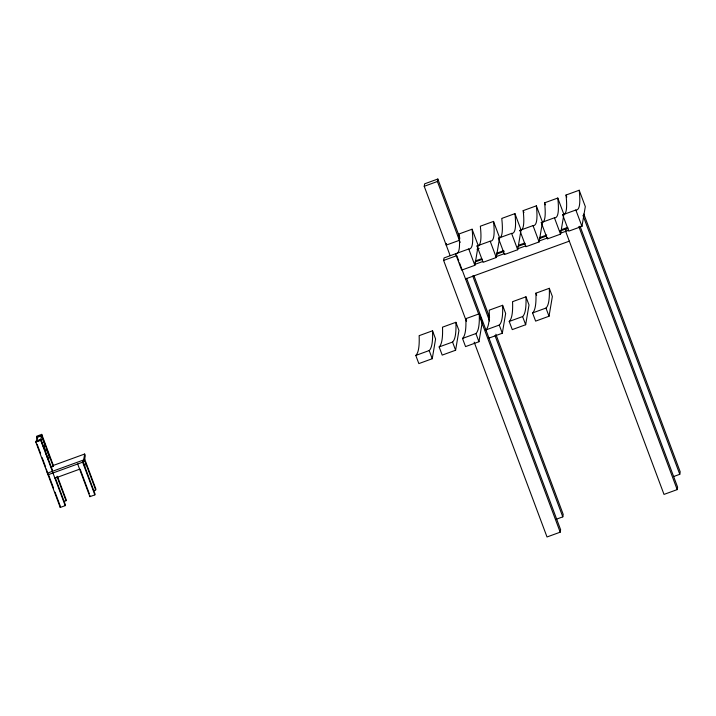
<?xml version="1.0" encoding="UTF-8"?>
<svg xmlns="http://www.w3.org/2000/svg" width="716" height="716" viewBox="0 0 716 716"><rect width="100%" height="100%" fill="white"/><g stroke="black" fill="none" stroke-linecap="round" stroke-linejoin="round"><path stroke-width="1.07" d="M55.454 478.216L65.344 504.673L65.183 505.657L60.233 507.456L35.8 442.103L35.97 441.11L40.91 439.311L52.519 470.358L52.349 471.343M37.411 439.23L36.802 436.169L41.743 434.37L53.351 465.418L53.19 466.411L51.212 467.127M65.183 505.657L40.74 440.304L41.456 435.811L37.089 437.395L36.4 441.45L39.89 440.179M53.19 466.411L41.582 435.364L41.743 434.37M44.195 449.022L44.875 444.976L41.456 435.811M48.428 460.352L49.118 456.307L46.137 448.35L45.457 452.396L48.053 459.359M48.187 473.795L48.017 474.78L84.264 461.587L85.276 455.662L84.658 454.025L52.554 465.713M60.233 507.456L60.404 506.472L55.06 492.169M64.037 501.442L66.015 500.717L66.185 499.732L57.432 476.328M82.788 461.202L82.617 462.187L94.834 494.872L89.894 496.662L77.677 463.986M84.264 461.587L83.656 459.958L84.658 454.025M84.73 466.402L85.401 462.455L95.676 489.932L93.698 490.648M89.894 496.662L90.064 495.678M94.834 494.872L95.004 493.879L82.788 461.202M95.676 489.932L95.846 488.938L84.39 458.303M450.131 255.585L424.221 186.294L424.642 183.824L437.825 179.027L459.43 236.817M460.182 242.411L437.404 181.497L437.825 179.027M466.34 321.18L443.616 260.427L444.036 257.957L468.747 248.971A450.104 31.934 70 0 0 472.095 229.21L458.911 234.007A450.104 31.934 70 0 1 455.564 253.768L461.677 270.111L474.86 265.314L478.02 246.653M446.489 243.467L446.211 245.114L459.395 240.316L459.815 237.846M432.249 358.725L435.588 338.963L432.536 330.792L419.137 335.67A748.077 53.073 70 0 1 415.79 355.431L418.842 363.603L432.249 358.725L429.188 350.554A748.077 53.073 70 0 0 432.536 330.792M455.6 350.231L458.947 330.47L455.895 322.298L442.497 327.176A748.077 53.073 70 0 1 439.15 346.929L442.202 355.1L455.6 350.231L452.548 342.06A748.077 53.073 70 0 0 455.895 322.298M478.95 341.729L482.298 321.967L479.246 313.805L465.848 318.674A748.077 53.073 70 0 1 462.5 338.435L465.552 346.607L478.95 341.729L475.898 333.558A748.077 53.073 70 0 0 479.246 313.805M499.625 237.757L493.521 221.423L480.338 226.211A450.104 31.934 70 0 1 476.99 245.973L483.094 262.316L496.278 257.518L499.437 238.858M488.912 338.113L502.31 333.235L505.657 313.474L502.605 305.302L489.198 310.18A748.077 53.073 70 0 1 485.86 329.942L499.258 325.064A748.077 53.073 70 0 0 502.605 305.302M521.051 229.961L514.938 213.628L501.755 218.425A450.104 31.934 70 0 1 498.408 238.186L504.52 254.52L517.704 249.723L520.863 231.062M542.468 222.175L536.356 205.832L523.181 210.629A450.104 31.934 70 0 1 519.834 230.391L525.938 246.725L539.121 241.927L542.28 223.267M525.66 324.733L529.008 304.98L525.956 296.809L512.558 301.678A748.077 53.073 70 0 1 509.21 321.439L512.262 329.611L525.66 324.733L522.608 316.57A748.077 53.073 70 0 0 525.956 296.809M557.782 198.037A450.104 31.934 70 0 1 554.435 217.798L541.251 222.595L547.364 238.938L560.538 234.141L563.886 214.379L557.782 198.037L544.599 202.834A450.104 31.934 70 0 1 542.871 222.166M549.02 316.239L552.367 296.478L549.306 288.306L535.908 293.184A748.077 53.073 70 0 1 532.57 312.946L535.622 321.117L549.02 316.239L545.968 308.068A748.077 53.073 70 0 0 549.306 288.306M566.07 228.878L565.649 231.349L664.009 494.407L677.193 489.61L677.605 487.148L580.032 226.175M579.199 190.241A450.104 31.934 70 0 1 575.852 210.003L562.669 214.8L568.781 231.143L581.965 226.346L585.312 206.584L579.199 190.241L566.016 195.038A450.104 31.934 70 0 1 564.298 214.37M474.171 342.132L547.015 536.973L560.198 532.176L560.619 529.706L466.617 278.3M555.697 519.449L562.794 516.862L563.206 514.392L495.848 334.22M673.693 476.516L679.779 474.296L680.2 471.826L583.8 213.994M424.221 186.294L437.404 181.497M476.99 245.973L490.174 241.176A450.104 31.934 70 0 0 493.521 221.423M498.408 238.186L511.591 233.389A450.104 31.934 70 0 0 514.938 213.628M519.834 230.391L533.017 225.594A450.104 31.934 70 0 0 536.356 205.832M443.616 260.427L456.799 255.63L458.759 260.866M477.017 249.231L479.12 248.461M475.442 260.937L481.734 258.646M496.412 253.312L503.751 250.636M518.438 245.293L524.73 243.01M539.408 237.667L546.747 235M561.425 229.657L567.716 227.366M474.842 262.074L482.181 259.398M496.868 254.064L504.207 251.388M517.838 246.429L525.177 243.762M539.855 238.419L546.147 236.128M559.778 231.17L568.101 228.144M474.431 264.544L482.817 261.492M495.4 256.91L504.834 253.482M517.417 248.9L525.804 245.848M538.387 241.274L547.83 237.837M560.413 233.264L568.692 230.248M465.507 278.927L569.318 241.158M36.632 437.163L41.582 435.364M35.8 442.103L40.74 440.304M83.656 459.958L47.408 473.142L46.415 469.052M54.908 478.19L79.619 469.195M415.79 355.431L429.188 350.554M439.15 346.929L452.548 342.06M462.5 338.435L475.898 333.558M509.21 321.439L522.608 316.57M532.57 312.946L545.968 308.068M582.985 215.418L679.779 474.296M575.852 210.003L581.965 226.346M578.832 226.56L677.193 489.61M566.016 195.038L566.786 197.088M554.435 217.798L560.538 234.141M544.599 202.834L545.359 204.874M533.017 225.594L539.121 241.927M523.181 210.629L523.942 212.67M535.908 293.184L536.678 295.225M511.591 233.389L517.704 249.723M490.174 241.176L496.278 257.518M472.095 229.21L478.207 245.552M499.258 325.064L502.31 333.235M468.747 248.971L474.86 265.314M473.911 275.562L489.583 317.457M472.712 275.929L489.556 320.974M495.033 335.643L562.794 516.862M459.547 262.96L478.736 314.297M479.908 317.439L560.198 532.176M465.848 318.674L466.608 320.714M80.174 469.222L89.303 493.646M56.886 476.301L66.015 500.717M40.767 439.857L43.81 448.001M37.125 444.215L40.606 453.532M42.154 457.667L45.636 466.984M48.563 474.815L53.53 488.088M542.11 222.524A450.104 31.934 70 0 1 541.251 222.595M563.537 214.728A450.104 31.934 70 0 1 562.669 214.8"/></g></svg>
